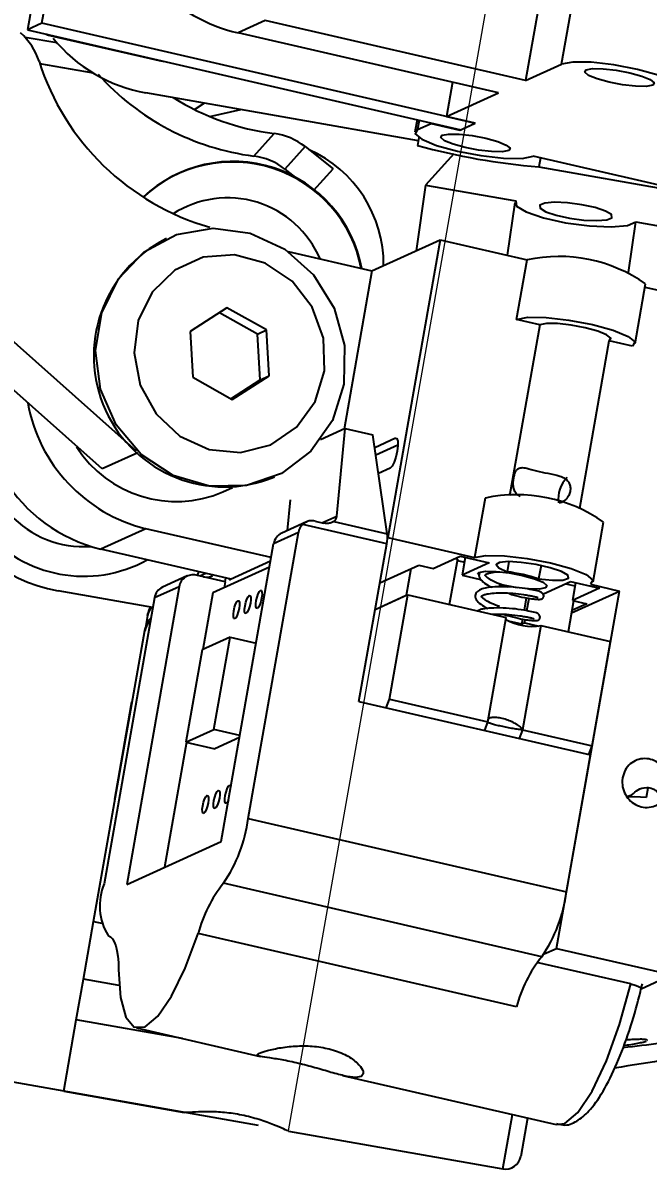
# Model space of a CAD drawing. Header units: millimetres. Extents: x -294 to 2792, y 5 to 1659.
# Drawn here: x 2294.26 to 2314.59, y 717.74 to 754.97 of the extents above; entities that cross this region are included whole.
import ezdxf

# ---------------------------------------------------------------- set-up
doc = ezdxf.new("R2010")
doc.units = ezdxf.units.MM
doc.layers.get('0').update_dxf_attribs({"lineweight": 18})
doc.styles.get("Standard").update_dxf_attribs({"font": 'txt.shx'})
doc.dimstyles.new('ISO-25', dxfattribs={"dimtxt": 2.5, "dimasz": 2.5, "dimexe": 1.25, "dimexo": 0.625, "dimtad": 1, "dimtxsty": 'Standard', "dimcen": 2.5, "dimdle": 5, "dimadec": 0, "dimazin": 0, "dimtfac": 1, "dimtmove": 0, "dimatfit": 3, "dimfxl": 1, "dimarcsym": 0})

# ---------------------------------------------------------------- blocks, each defined once
blk = doc.blocks.new('*X11')
for points in [[(2253.221, 1111.43), (2254.388, 1111.224), (2254.422, 1114.829)], [(2188.224, 742.813), (2189.391, 742.607), (2188.19, 739.208)]]:
    blk.add_hatch(color=0).paths.add_polyline_path(points, flags=0)
at = {"color": 0, "lineweight": -2}
for p, q in [((2368.147, 1094.776), (2253.437, 1115.003)), ((2253.804, 1111.327), (2221.935, 930.584)), ((2188.807, 742.71), (2220.677, 923.453)), ((2301.915, 719.156), (2187.205, 739.382))]:
    blk.add_line(p, q, dxfattribs=at)
at = {"color": 0, "insert": (2221.306, 927.019), "char_height": 3.5, "width": 23.5, "attachment_point": 5}
blk.add_mtext('381,42', dxfattribs=at)

msp = doc.modelspace()

# ---------------------------------------------------------------- linework, layer by layer
at = {"color": 1}
msp.add_line((2302.9, 718.98), (2362.099, 1054.718), dxfattribs=at)
at = {"color": 7, "linetype": 'Continuous', "lineweight": 25}
for p, q in [((2312.308, 762.769), (2310.603, 753.097)), ((2294.67, 756.211), (2294.411, 754.743)), ((2294.879, 754.956), (2295.085, 756.121)), ((2311.774, 753.628), (2312.115, 755.562)), ((2302.135, 755.046), (2301.257, 754.648)), ((2310.603, 753.097), (2302.135, 755.046)), ((2294.879, 754.956), (2294.411, 754.743)), ((2294.411, 754.743), (2308.5, 751.5)), ((2308.969, 751.712), (2294.879, 754.956)), ((2295.013, 754.605), (2294.978, 754.589)), ((2295.06, 754.594), (2295.04, 754.585)), ((2295.04, 754.585), (2298.784, 753.723)), ((2309.725, 752.699), (2301.257, 754.648)), ((2295.365, 754.326), (2294.333, 754.496)), ((2297.949, 741.059), (2283.868, 753.584)), ((2296.556, 753.333), (2294.812, 753.64)), ((2298.782, 753.737), (2298.784, 753.723)), ((2298.784, 753.723), (2298.804, 753.732)), ((2298.817, 753.705), (2298.851, 753.721)), ((2310.603, 753.097), (2311.774, 753.628)), ((2296.833, 740.48), (2282.697, 753.053)), ((2308.224, 753.044), (2308.028, 751.929)), ((2307.121, 751.135), (2298.258, 752.698)), ((2299.842, 752.154), (2300.149, 752.364)), ((2308.028, 751.929), (2309.725, 752.699)), ((2307.076, 751.828), (2307.003, 751.418)), ((2307.145, 751.812), (2307.091, 751.504)), ((2307.091, 751.504), (2307.53, 751.703)), ((2307.53, 751.703), (2307.534, 751.722)), ((2307.53, 751.703), (2308.471, 751.487)), ((2308.028, 751.929), (2308.969, 751.712)), ((2308.471, 751.487), (2308.969, 751.712)), ((2308.5, 751.5), (2308.969, 751.712)), ((2301.767, 750.644), (2302.427, 751.376)), ((2307.095, 750.987), (2307.14, 751.242)), ((2308.471, 751.487), (2308.474, 751.506)), ((2303.433, 750.953), (2302.774, 750.222)), ((2303.433, 750.953), (2304.348, 750.233)), ((2308.267, 750.711), (2307.353, 749.697)), ((2315.559, 749.555), (2310.855, 750.638)), ((2311.086, 750.585), (2311.034, 750.293)), ((2302.774, 750.222), (2303.181, 749.902)), ((2303.72, 749.536), (2304.348, 750.233)), ((2311.034, 750.293), (2315.958, 749.424)), ((2307.353, 749.697), (2307.043, 747.565)), ((2307.353, 749.697), (2310.282, 749.186)), ((2310.255, 749.133), (2310.006, 747.421)), ((2313.949, 746.865), (2314.187, 748.505)), ((2314.187, 748.505), (2319.068, 747.653)), ((2298.933, 747.964), (2298.904, 747.951)), ((2305.606, 746.913), (2307.83, 747.922)), ((2307.83, 747.922), (2306.125, 738.25)), ((2307.83, 747.922), (2310.653, 747.272)), ((2302.889, 747.539), (2305.606, 746.913)), ((2310.312, 745.338), (2310.653, 747.272)), ((2305.606, 746.913), (2304.7, 741.774)), ((2314.163, 744.557), (2314.504, 746.492)), ((2314.486, 746.39), (2319.121, 745.323)), ((2300.895, 745.714), (2299.697, 744.946)), ((2302.179, 744.995), (2300.895, 745.714)), ((2301.886, 744.862), (2300.648, 745.556)), ((2311.065, 745.165), (2310.312, 745.338)), ((2299.697, 744.946), (2299.783, 743.458)), ((2301.886, 744.862), (2302.179, 744.995)), ((2302.265, 743.507), (2302.179, 744.995)), ((2311.065, 745.165), (2310.084, 739.605)), ((2301.972, 743.374), (2301.886, 744.862)), ((2312.363, 739.203), (2313.323, 744.645)), ((2314.075, 744.471), (2313.323, 744.645)), ((2299.783, 743.458), (2301.067, 742.739)), ((2301.067, 742.739), (2302.265, 743.507)), ((2301.972, 743.374), (2302.265, 743.507)), ((2301.021, 742.764), (2301.972, 743.374)), ((2304.743, 741.794), (2303.939, 741.429)), ((2304.462, 738.952), (2304.743, 741.794)), ((2304.743, 741.794), (2305.636, 741.588)), ((2306.107, 738.372), (2305.636, 741.588)), ((2306.371, 741.476), (2305.697, 741.171)), ((2306.454, 741.256), (2305.733, 740.929)), ((2306.371, 741.476), (2306.42, 741.465)), ((2298.001, 741.009), (2296.833, 740.48)), ((2306.2, 740.509), (2305.82, 740.336)), ((2302.415, 740.21), (2302.444, 740.223)), ((2300.76, 739.734), (2301.073, 739.876)), ((2302.948, 739.473), (2302.85, 738.477)), ((2309.289, 739.535), (2308.947, 737.6)), ((2303.982, 738.734), (2304.462, 738.952)), ((2303.477, 738.762), (2302.676, 738.398)), ((2306.089, 738.05), (2303.356, 738.679)), ((2303.759, 738.786), (2304.037, 738.722)), ((2304.365, 738.773), (2306.107, 738.372)), ((2312.799, 736.82), (2313.14, 738.754)), ((2298.255, 738.541), (2296.792, 737.877)), ((2302.333, 737.602), (2298.255, 738.541)), ((2301.579, 729.13), (2303.217, 738.416)), ((2303.217, 738.416), (2302.412, 738.051)), ((2306.112, 738.244), (2306.125, 738.25)), ((2306.125, 738.25), (2308.947, 737.6)), ((2301.026, 736.902), (2296.792, 737.877)), ((2300.707, 728.379), (2302.412, 738.051)), ((2305.187, 732.93), (2306.089, 738.05)), ((2302.312, 737.486), (2301.008, 736.894)), ((2307.601, 737.25), (2308.479, 737.648)), ((2308.134, 736.077), (2308.396, 737.562)), ((2308.325, 737.578), (2308.396, 737.562)), ((2308.386, 737.504), (2308.615, 737.451)), ((2308.479, 737.648), (2309.42, 737.432)), ((2308.643, 737.61), (2308.542, 737.033)), ((2310.062, 737.472), (2310.004, 737.143)), ((2299.974, 737.145), (2299.931, 737.024)), ((2300.015, 737.005), (2300.205, 737.091)), ((2302.278, 737.29), (2300.437, 736.455)), ((2305.866, 736.782), (2307.135, 737.357)), ((2306.876, 737.24), (2306.722, 736.367)), ((2307.135, 737.357), (2307.601, 737.25)), ((2309.42, 737.432), (2308.542, 737.033)), ((2311.105, 737.343), (2311.028, 736.907)), ((2299.603, 737.005), (2298.798, 736.639)), ((2300.13, 736.979), (2299.895, 737.033)), ((2300.836, 736.816), (2300.13, 736.979)), ((2300.836, 736.816), (2300.801, 736.62)), ((2300.836, 736.816), (2300.863, 736.94)), ((2308.542, 737.033), (2309.142, 736.895)), ((2311.185, 736.425), (2312.063, 736.823)), ((2311.91, 736.753), (2312.21, 736.684)), ((2312.063, 736.823), (2313.004, 736.606)), ((2312.228, 736.785), (2312.126, 736.208)), ((2312.711, 736.734), (2313.652, 736.517)), ((2298.479, 735.98), (2295.406, 736.522)), ((2299.339, 736.657), (2297.634, 726.986)), ((2299.339, 736.657), (2298.534, 736.292)), ((2300.437, 736.455), (2300.113, 734.619)), ((2306.776, 736.389), (2305.712, 735.907)), ((2306.722, 736.367), (2305.712, 735.909)), ((2306.179, 733.004), (2306.776, 736.389)), ((2306.722, 736.367), (2306.725, 736.366)), ((2306.776, 736.389), (2309.975, 735.653)), ((2311.605, 724.911), (2313.652, 736.517)), ((2312.097, 735.812), (2313.652, 736.517)), ((2313.004, 736.606), (2312.126, 736.208)), ((2298.534, 736.292), (2296.897, 727.006)), ((2310.566, 735.89), (2310.637, 736.293)), ((2310.645, 735.877), (2310.716, 736.28)), ((2312.165, 736.199), (2311.987, 735.19)), ((2312.592, 736.101), (2312.109, 735.882)), ((2312.126, 736.208), (2312.592, 736.101)), ((2298.31, 735.718), (2298.242, 735.331)), ((2298.31, 735.718), (2298.328, 735.819)), ((2309.378, 732.268), (2309.975, 735.653)), ((2310.487, 735.44), (2310.516, 735.604)), ((2296.558, 725.781), (2298.224, 735.229)), ((2298.224, 735.229), (2298.242, 735.331)), ((2298.399, 735.523), (2298.368, 735.501)), ((2298.394, 735.496), (2298.368, 735.501)), ((2310.487, 735.44), (2310.053, 735.54)), ((2310.575, 735.48), (2310.487, 735.44)), ((2311.104, 735.393), (2310.507, 732.008)), ((2310.575, 735.48), (2310.594, 735.59)), ((2310.575, 735.48), (2311.03, 735.376)), ((2311.104, 735.393), (2313.362, 734.873)), ((2300.998, 735.021), (2300.091, 734.609)), ((2300.47, 732.023), (2300.998, 735.021)), ((2300.998, 735.021), (2301.843, 734.826)), ((2312.765, 731.488), (2313.362, 734.873)), ((2300.091, 734.609), (2299.562, 731.611)), ((2306.076, 732.726), (2306.179, 733.004)), ((2306.179, 733.004), (2309.378, 732.268)), ((2297.246, 729.751), (2297.784, 732.801)), ((2297.784, 732.801), (2297.804, 732.916)), ((2297.784, 732.801), (2297.795, 732.799)), ((2297.804, 732.916), (2297.816, 732.914)), ((2305.187, 732.93), (2312.714, 731.198)), ((2309.274, 731.99), (2309.378, 732.268)), ((2299.562, 731.611), (2300.47, 732.023)), ((2301.315, 731.828), (2300.47, 732.023)), ((2310.507, 732.008), (2310.399, 731.731)), ((2310.507, 732.008), (2312.765, 731.488)), ((2299.582, 731.607), (2298.865, 727.544)), ((2299.562, 731.611), (2300.503, 731.395)), ((2301.302, 731.757), (2300.503, 731.395)), ((2311.929, 726.748), (2312.714, 731.198)), ((2312.662, 731.21), (2312.765, 731.488)), ((2314.532, 729.817), (2314.586, 730.126)), ((2297.258, 729.749), (2297.246, 729.751)), ((2313.898, 729.846), (2314.061, 729.902)), ((2313.92, 729.807), (2314.061, 729.902)), ((2301.579, 729.13), (2311.929, 726.748)), ((2297.634, 726.986), (2300.707, 728.379)), ((2311.127, 724.64), (2300.777, 727.023)), ((2296.228, 723.911), (2296.558, 725.781)), ((2296.558, 725.781), (2296.825, 725.733)), ((2310.304, 723.007), (2299.955, 725.389)), ((2311.204, 724.729), (2311.605, 724.911)), ((2311.605, 724.911), (2315.369, 724.045)), ((2314.021, 723.755), (2310.974, 724.456)), ((2295.995, 722.591), (2296.228, 723.911)), ((2297.388, 723.707), (2296.228, 723.911)), ((2315.369, 724.045), (2314.36, 723.587)), ((2295.586, 720.267), (2295.995, 722.591)), ((2299.453, 721.981), (2295.995, 722.591)), ((2297.957, 722.325), (2301.979, 721.399)), ((2304.647, 720.785), (2311.599, 719.185)), ((2295.586, 720.267), (2299.508, 719.575)), ((2309.865, 717.749), (2310.176, 719.512)), ((2310.664, 719.4), (2310.445, 718.155)), ((2302.899, 718.977), (2309.865, 717.749))]:
    msp.add_line(p, q, dxfattribs=at)
for points in [[(2315.537, 752.762), (2315.618, 752.896), (2315.4, 753.076), (2314.916, 753.274), (2314.241, 753.46), (2313.476, 753.606), (2312.739, 753.689), (2312.141, 753.697), (2311.774, 753.628)], [(2313.319, 753.042), (2312.93, 753.149), (2312.652, 753.263), (2312.527, 753.366), (2312.573, 753.444), (2312.784, 753.483), (2313.128, 753.479), (2313.552, 753.431), (2313.992, 753.347), (2314.38, 753.24), (2314.658, 753.127), (2314.784, 753.023), (2314.737, 752.946), (2314.526, 752.906), (2314.182, 752.911), (2313.759, 752.958), (2313.319, 753.042)], [(2300.337, 751.93), (2301.345, 752.153), (2301.347, 752.153)], [(2307.091, 751.504), (2307.01, 751.369), (2307.228, 751.189), (2307.712, 750.991), (2308.388, 750.805), (2309.152, 750.66), (2309.89, 750.577), (2310.488, 750.569), (2310.855, 750.638)], [(2308.636, 750.918), (2308.248, 751.025), (2307.97, 751.139), (2307.845, 751.243), (2307.891, 751.32), (2308.102, 751.359), (2308.446, 751.355), (2308.87, 751.307), (2309.31, 751.224), (2309.698, 751.117), (2309.976, 751.003), (2310.101, 750.899), (2310.055, 750.822), (2309.844, 750.782), (2309.5, 750.787), (2309.076, 750.835), (2308.636, 750.918)], [(2310.282, 749.186), (2310.304, 749.021), (2310.621, 748.828), (2311.183, 748.638), (2311.905, 748.48), (2312.677, 748.377), (2313.382, 748.346), (2313.912, 748.391), (2314.187, 748.505)], [(2312.432, 749.065), (2311.969, 749.126), (2311.546, 749.145), (2311.228, 749.118), (2311.063, 749.05), (2311.076, 748.951), (2311.266, 748.835), (2311.603, 748.721), (2312.037, 748.626), (2312.5, 748.565), (2312.923, 748.546), (2313.241, 748.573), (2313.406, 748.641), (2313.392, 748.741), (2313.203, 748.856), (2312.865, 748.97), (2312.432, 749.065)], [(2304.324, 742.057), (2303.626, 741.061), (2302.668, 740.334), (2301.534, 739.941), (2300.325, 739.917), (2299.148, 740.264), (2298.108, 740.952), (2297.297, 741.918), (2296.788, 743.078), (2296.625, 744.328), (2296.823, 745.557), (2297.365, 746.657), (2298.202, 747.528), (2299.259, 748.094), (2300.444, 748.305), (2301.651, 748.142), (2302.772, 747.619), (2303.708, 746.782), (2304.375, 745.707), (2304.715, 744.489), (2304.698, 743.235), (2304.324, 742.057)], [(2303.761, 742.669), (2304.061, 743.669), (2304.028, 744.73), (2303.665, 745.735), (2303.01, 746.578), (2302.136, 747.165), (2301.137, 747.434), (2300.121, 747.356), (2299.198, 746.938), (2298.468, 746.226), (2298.01, 745.298), (2297.875, 744.254), (2298.076, 743.206), (2298.592, 742.269), (2299.367, 741.545), (2300.317, 741.11), (2301.338, 741.014), (2302.321, 741.266), (2303.159, 741.838), (2303.761, 742.669)], [(2310.312, 745.338), (2310.679, 745.406), (2311.277, 745.399), (2312.014, 745.316), (2312.779, 745.17), (2313.454, 744.984), (2313.938, 744.786), (2314.156, 744.606), (2314.075, 744.471)], [(2313.323, 744.645), (2313.371, 744.725), (2313.24, 744.833), (2312.95, 744.952), (2312.545, 745.064), (2312.086, 745.151), (2311.644, 745.201), (2311.285, 745.206), (2311.065, 745.165)], [(2306.371, 741.476), (2306.42, 741.465), (2306.449, 741.381), (2306.453, 741.239), (2306.432, 741.059), (2306.388, 740.869), (2306.328, 740.697), (2306.262, 740.571), (2306.2, 740.509)], [(2308.947, 737.6), (2309.315, 737.669), (2309.913, 737.661), (2310.65, 737.578), (2311.415, 737.433), (2312.09, 737.247), (2312.574, 737.048), (2312.792, 736.868), (2312.711, 736.734)], [(2311.028, 736.907), (2311.477, 736.865), (2311.818, 736.873), (2311.995, 736.931), (2311.977, 737.027), (2311.768, 737.147), (2311.403, 737.27), (2310.943, 737.376), (2310.463, 737.447), (2310.045, 737.472), (2309.757, 737.446), (2309.647, 737.373), (2309.735, 737.266), (2310.004, 737.143)], [(2309.038, 737.068), (2309.089, 737.117), (2309.3, 737.157), (2309.644, 737.152), (2310.068, 737.105), (2310.507, 737.021), (2310.896, 736.914), (2311.174, 736.8), (2311.299, 736.697), (2311.253, 736.619), (2311.042, 736.58), (2310.698, 736.584), (2310.588, 736.593)], [(2300.949, 736.92), (2300.954, 736.911), (2300.978, 736.891), (2301.008, 736.894)], [(2310.354, 736.62), (2310.274, 736.632), (2309.834, 736.716)], [(2301.517, 735.788), (2301.487, 735.795), (2301.47, 735.845), (2301.468, 735.931), (2301.481, 736.039), (2301.507, 736.153), (2301.542, 736.255), (2301.582, 736.331), (2301.62, 736.369), (2301.649, 736.362), (2301.667, 736.312), (2301.669, 736.226), (2301.656, 736.118), (2301.63, 736.004), (2301.594, 735.901), (2301.555, 735.826), (2301.517, 735.788)], [(2301.883, 735.954), (2301.853, 735.961), (2301.836, 736.011), (2301.833, 736.096), (2301.846, 736.204), (2301.873, 736.319), (2301.908, 736.421), (2301.948, 736.497), (2301.985, 736.534), (2302.015, 736.528), (2302.032, 736.478), (2302.035, 736.392), (2302.022, 736.284), (2301.996, 736.17), (2301.96, 736.067), (2301.92, 735.991), (2301.883, 735.954)], [(2301.151, 735.622), (2301.122, 735.629), (2301.104, 735.679), (2301.102, 735.765), (2301.115, 735.873), (2301.141, 735.987), (2301.177, 736.089), (2301.216, 736.165), (2301.254, 736.203), (2301.283, 736.196), (2301.301, 736.146), (2301.303, 736.06), (2301.29, 735.952), (2301.264, 735.838), (2301.228, 735.735), (2301.189, 735.66), (2301.151, 735.622)], [(2300.509, 729.458), (2300.479, 729.465), (2300.462, 729.515), (2300.459, 729.6), (2300.472, 729.708), (2300.498, 729.822), (2300.534, 729.925), (2300.574, 730.001), (2300.611, 730.038), (2300.641, 730.031), (2300.658, 729.981), (2300.661, 729.896), (2300.648, 729.788), (2300.621, 729.674), (2300.586, 729.571), (2300.546, 729.495), (2300.509, 729.458)], [(2300.874, 729.624), (2300.845, 729.631), (2300.827, 729.681), (2300.825, 729.766), (2300.838, 729.874), (2300.864, 729.988), (2300.9, 730.091), (2300.939, 730.167), (2300.977, 730.204), (2301.007, 730.197), (2301.021, 730.163)], [(2300.143, 729.292), (2300.113, 729.299), (2300.096, 729.349), (2300.093, 729.434), (2300.106, 729.542), (2300.132, 729.656), (2300.168, 729.759), (2300.208, 729.835), (2300.245, 729.872), (2300.275, 729.865), (2300.292, 729.815), (2300.295, 729.73), (2300.282, 729.622), (2300.256, 729.508), (2300.22, 729.405), (2300.18, 729.329), (2300.143, 729.292)], [(2300.942, 729.716), (2300.912, 729.661), (2300.874, 729.624)], [(2313.924, 729.83), (2314.141, 729.847), (2314.532, 729.817)], [(2297.031, 725.323), (2297.107, 725.288), (2297.174, 725.22), (2297.232, 725.122), (2297.281, 724.994), (2297.319, 724.838), (2297.347, 724.655), (2297.364, 724.447), (2297.37, 724.217)], [(2297.37, 724.217), (2297.431, 723.314), (2297.603, 722.678), (2297.877, 722.354), (2298.232, 722.363), (2298.647, 722.703), (2299.092, 723.353), (2299.538, 724.269), (2299.955, 725.389)], [(2311.599, 719.185), (2311.875, 719.222), (2312.307, 719.583), (2312.77, 720.277), (2313.232, 721.253), (2313.659, 722.441), (2314.021, 723.755)]]:
    msp.add_lwpolyline(points, dxfattribs=at)
for centre, radius, start, end in [((2302.343, 759.561), 5.032, 117.1785, 257.5395), ((2313.149, 750.772), 4.901, 54.9077, 102.1804), ((2292.788, 753.075), 2.099, 18.0452, 48.2564), ((2299.126, 757.624), 5.002, 219.0866, 260.0033), ((2302.595, 756.212), 8.198, 197.6587, 254.0133), ((2302.807, 758.769), 8.191, 221.829, 262.7085), ((2303.451, 759.454), 8.143, 238.1008, 262.7735), ((2302.169, 749.352), 2.04, 51.7174, 82.7587), ((2312.788, 771.759), 21.538, 254.6718, 265.3282), ((2301.51, 748.621), 2.04, 51.7174, 82.7587), ((2301.913, 747.121), 4.076, 359.5295, 66.0179), ((2301.094, 746.209), 4.26, 10.5353, 133.3561), ((2301.077, 746.19), 4.261, 10.8552, 133.0124), ((2300.914, 746.016), 3.27, 23.1407, 122.7017), ((2300.816, 744.151), 4.253, 116.7146, 292.0813), ((2311.687, 742.482), 4.901, 54.9077, 102.1804), ((2296.238, 741.244), 4.249, 140.7212, 299.0433), ((2298.027, 742.893), 5.166, 168.0539, 256.1714), ((2299.491, 743.549), 5.158, 190.2591, 256.1411), ((2296.231, 741.208), 3.249, 171.2917, 273.9993), ((2299.246, 743.278), 3.854, 212.6995, 293.1384), ((2312.638, 739.509), 0.973, 134.6816, 187.2541), ((2296.273, 741.447), 5, 197.0725, 260.009), ((2310.323, 734.744), 4.901, 54.9077, 102.1804), ((2303.686, 738.336), 0.476, 133.9048, 170.2977), ((2302.871, 737.976), 0.466, 114.8281, 170.6708), ((2305.015, 738.27), 1.097, 348.4377, 5.3724), ((2309.203, 731.32), 5.878, 71.9064, 82.1657), ((2299.792, 736.586), 0.458, 77.0164, 171.0493), ((2298.994, 736.217), 0.466, 114.8278, 170.6711), ((2311.244, 743.011), 6.481, 256.4933, 258.9838), ((2298.802, 735.631), 0.499, 134.792, 169.9976), ((2298.82, 735.733), 0.499, 148.2699, 169.9996), ((2298.734, 735.244), 0.499, 129.2246, 169.997), ((2298.716, 735.142), 0.499, 134.1197, 169.9982), ((2310.817, 737.099), 1.73, 240.459, 279.541), ((2296.928, 729.695), 4.686, 325.2327, 353.082), ((2298.642, 726.299), 1.883, 157.9212, 211.1868), ((2304.348, 724.201), 4.551, 141.6861, 164.8645), ((2307.278, 727.312), 4.686, 325.2327, 353.082), ((2314.698, 721.818), 4.551, 141.6861, 164.8645), ((2309.952, 718.241), 0.5, 260, 350)]:
    msp.add_arc(centre, radius, start, end, dxfattribs=at)
for centre, major_axis, ratio, start_param, end_param in [((2303.989, 739.145), (-0.421, 0.327), 0.667087, 2.962774, 3.538733), ((2300.239, 737.473), (0.064, 0.502), 0.952713, 3.046475, 3.672476)]:
    msp.add_ellipse(centre, major_axis=major_axis, ratio=ratio, start_param=start_param, end_param=end_param, dxfattribs=at)
for points, knots in [([(2310.433, 739.578), (2310.405, 739.595), (2310.332, 739.639), (2310.252, 739.734), (2310.206, 739.875), (2310.198, 740.029), (2310.215, 740.182), (2310.246, 740.313), (2310.29, 740.417), (2310.356, 740.495), (2310.465, 740.534), (2310.658, 740.505), (2310.951, 740.418), (2311.33, 740.337), (2311.662, 740.277), (2311.884, 740.181), (2311.973, 740.101), (2312.005, 740.05), (2312.01, 740.042)], [0, 0, 0, 0, 0.111655, 0.288197, 0.429948, 0.572489, 0.697066, 0.814397, 0.931347, 1.052929, 1.217465, 1.448812, 1.773712, 2.103861, 2.448296, 2.621632, 2.769541, 2.798289, 2.798289, 2.798289, 2.798289]), ([(2312.01, 740.042), (2312.027, 740.004), (2312.062, 739.926), (2312.062, 739.786), (2312.027, 739.648), (2311.968, 739.551), (2311.926, 739.507), (2311.913, 739.494)], [0, 0, 0, 0, 0.137774, 0.2759614, 0.4135906, 0.5438206, 0.5953848, 0.5953848, 0.5953848, 0.5953848]), ([(2311.913, 739.494), (2311.869, 739.455), (2311.803, 739.398), (2311.72, 739.383), (2311.694, 739.378)], [0, 0, 0, 0, 0.1731683, 0.2527814, 0.2527814, 0.2527814, 0.2527814]), ([(2303.759, 738.786), (2303.708, 738.793), (2303.606, 738.806), (2303.468, 738.768), (2303.392, 738.708), (2303.356, 738.679)], [0, 0, 0, 0, 0.1496713, 0.2989389, 0.4349811, 0.4349811, 0.4349811, 0.4349811]), ([(2304.365, 738.773), (2304.339, 738.757), (2304.287, 738.726), (2304.167, 738.702), (2304.081, 738.715), (2304.037, 738.722)], [0, 0, 0, 0, 0.1133203, 0.2263428, 0.3414542, 0.3414542, 0.3414542, 0.3414542]), ([(2309.12, 737.125), (2309.103, 737.09), (2309.073, 737.026), (2309.117, 736.916), (2309.221, 736.802), (2309.367, 736.703), (2309.487, 736.648), (2309.505, 736.639)], [0, 0, 0, 0, 0.1390392, 0.2539285, 0.4248084, 0.6557468, 0.698194, 0.698194, 0.698194, 0.698194]), ([(2309.291, 737.039), (2309.292, 737.041), (2309.294, 737.047), (2309.359, 737.084), (2309.484, 737.116), (2309.627, 737.137), (2309.743, 737.14), (2309.762, 737.14)], [0, 0, 0, 0, 0.0968049, 0.1973157, 0.3043922, 0.4591416, 0.489912, 0.489912, 0.489912, 0.489912]), ([(2309.877, 736.7), (2309.787, 736.734), (2309.619, 736.797), (2309.444, 736.892), (2309.344, 736.963), (2309.29, 737.02), (2309.288, 737.028), (2309.287, 737.033)], [0, 0, 0, 0, 0.175353, 0.3282529, 0.4522196, 0.5477925, 0.687415, 0.687415, 0.687415, 0.687415]), ([(2310.058, 736.434), (2310.116, 736.417), (2310.289, 736.366), (2310.55, 736.305), (2310.783, 736.266), (2310.962, 736.248), (2311.065, 736.241), (2311.161, 736.266), (2311.197, 736.334), (2311.196, 736.39), (2311.128, 736.49), (2311.007, 736.512), (2310.751, 736.574), (2310.4, 736.625), (2309.99, 736.66), (2309.617, 736.655), (2309.337, 736.627), (2309.135, 736.572), (2308.995, 736.482), (2308.952, 736.346), (2308.994, 736.227), (2309.1, 736.113), (2309.247, 736.012), (2309.37, 735.956), (2309.392, 735.946)], [0, 0, 0, 0, 0.127246, 0.385745, 0.591522, 0.752724, 0.982004, 1.146091, 1.202337, 1.270157, 1.338878, 1.623375, 1.880323, 2.163735, 2.452791, 2.742108, 2.974435, 3.180714, 3.405762, 3.616382, 3.750116, 3.949025, 4.217844, 4.274255, 4.274255, 4.274255, 4.274255]), ([(2309.755, 736.011), (2309.666, 736.045), (2309.497, 736.108), (2309.322, 736.203), (2309.223, 736.274), (2309.168, 736.33), (2309.166, 736.339), (2309.165, 736.344)], [0, 0, 0, 0, 0.175353, 0.3282529, 0.4522196, 0.5477925, 0.687415, 0.687415, 0.687415, 0.687415]), ([(2309.169, 736.35), (2309.17, 736.352), (2309.172, 736.358), (2309.237, 736.394), (2309.361, 736.427), (2309.565, 736.452), (2309.861, 736.461), (2310.199, 736.447), (2310.496, 736.41), (2310.707, 736.376), (2310.845, 736.349), (2310.946, 736.325), (2311.002, 736.305), (2311.007, 736.305), (2311.01, 736.305)], [0, 0, 0, 0, 0.130355, 0.265701, 0.409888, 0.61827, 0.804494, 1.039202, 1.285343, 1.415939, 1.549814, 1.680814, 1.794247, 1.871923, 1.871923, 1.871923, 1.871923]), ([(2309.881, 735.762), (2309.891, 735.758), (2309.966, 735.734), (2310.16, 735.68), (2310.428, 735.616), (2310.661, 735.577), (2310.841, 735.559), (2310.943, 735.552), (2311.039, 735.576), (2311.076, 735.645), (2311.074, 735.701), (2311.007, 735.801), (2310.885, 735.823), (2310.63, 735.884), (2310.279, 735.936), (2309.868, 735.971), (2309.497, 735.965), (2309.223, 735.942), (2309.104, 735.903), (2309.052, 735.886)], [0, 0, 0, 0, 0.025171, 0.179735, 0.454036, 0.672392, 0.843449, 1.086744, 1.260861, 1.320546, 1.392512, 1.465433, 1.767322, 2.039976, 2.340712, 2.647438, 2.954441, 3.200969, 3.390945, 3.390945, 3.390945, 3.390945]), ([(2309.503, 735.761), (2309.574, 735.765), (2309.751, 735.773), (2310.078, 735.758), (2310.374, 735.72), (2310.585, 735.687), (2310.723, 735.66), (2310.825, 735.636), (2310.881, 735.616), (2310.886, 735.616), (2310.888, 735.616)], [0, 0, 0, 0, 0.179144, 0.447295, 0.728509, 0.877714, 1.030665, 1.180331, 1.309928, 1.398671, 1.398671, 1.398671, 1.398671]), ([(2310.507, 732.008), (2310.506, 732.008), (2310.484, 732.008), (2310.415, 732.013), (2310.257, 732.036), (2310.063, 732.07), (2309.86, 732.111), (2309.673, 732.154), (2309.516, 732.195), (2309.401, 732.23), (2309.371, 732.245), (2309.356, 732.253)], [0, 0, 0, 0, 0.006897, 0.170557, 0.335513, 0.491909, 0.627195, 0.759424, 0.893035, 1.031907, 1.180458, 1.180458, 1.180458, 1.180458]), ([(2309.396, 732.371), (2309.415, 732.384), (2309.454, 732.412), (2309.579, 732.425), (2309.742, 732.411), (2309.869, 732.38), (2309.992, 732.343), (2310.125, 732.293), (2310.302, 732.202), (2310.439, 732.102), (2310.492, 732.038), (2310.506, 732.009), (2310.507, 732.008)], [0, 0, 0, 0, 0.137229, 0.285413, 0.428332, 0.569953, 0.575813, 0.714713, 0.881547, 1.057491, 1.232478, 1.239865, 1.239865, 1.239865, 1.239865]), ([(2313.758, 730.454), (2313.781, 730.539), (2313.829, 730.709), (2313.999, 730.911), (2314.221, 731.043), (2314.478, 731.089), (2314.737, 731.044), (2314.971, 730.912), (2315.154, 730.71), (2315.263, 730.459), (2315.288, 730.188), (2315.225, 729.928), (2315.082, 729.707), (2314.874, 729.551), (2314.625, 729.477), (2314.363, 729.494), (2314.118, 729.6), (2313.917, 729.782), (2313.784, 730.021), (2313.735, 730.256), (2313.751, 730.399), (2313.758, 730.454)], [0, 0, 0, 0, 0.262428, 0.524855, 0.787283, 1.04971, 1.312138, 1.574565, 1.836993, 2.09942, 2.361848, 2.624275, 2.886703, 3.14913, 3.411558, 3.673986, 3.936413, 4.198841, 4.461268, 4.723696, 4.887945, 4.887945, 4.887945, 4.887945]), ([(2314.061, 729.902), (2314.185, 730.018), (2314.34, 730.163), (2314.699, 730.124), (2314.842, 730.04), (2314.94, 729.942), (2314.987, 729.849), (2315.009, 729.805)], [0, 0, 0, 0, 0.738718, 0.924269, 1.0029, 1.082232, 1.153627, 1.153627, 1.153627, 1.153627]), ([(2311.614, 719.218), (2311.705, 719.194), (2311.959, 719.127), (2312.352, 719.33), (2312.755, 719.695), (2313.185, 720.333), (2313.631, 721.26), (2314.026, 722.347), (2314.271, 723.208), (2314.381, 723.673), (2314.401, 723.756)], [0, 0, 0, 0, 0.366004, 1.016781, 1.741956, 2.709397, 3.690435, 4.637795, 5.52164, 5.713474, 5.713474, 5.713474, 5.713474]), ([(2314.021, 723.755), (2314.071, 723.742), (2314.172, 723.717), (2314.284, 723.674), (2314.357, 723.632), (2314.361, 723.61), (2314.363, 723.6)], [0, 0, 0, 0, 0.0969096, 0.1937853, 0.2916385, 0.3877981, 0.3877981, 0.3877981, 0.3877981]), ([(2320.416, 723.071), (2320.419, 723.059), (2320.424, 723.039), (2320.424, 723.001), (2320.417, 722.964), (2320.4, 722.918), (2320.347, 722.832), (2320.098, 722.609), (2319.13, 722.174), (2316.994, 721.563), (2314.66, 721.203), (2313.494, 721.023)], [0, 0, 0, 0, 0.038217, 0.066598, 0.095109, 0.129369, 0.189011, 0.388877, 1.344591, 4.372351, 7.395867, 7.395867, 7.395867, 7.395867]), ([(2313.77, 721.69), (2314.589, 721.784), (2316.681, 722.025), (2319.039, 722.566), (2320.324, 723.123), (2320.625, 723.253)], [0, 0, 0, 0, 2.332345, 5.952598, 7.061483, 7.061483, 7.061483, 7.061483]), ([(2313.797, 721.763), (2313.812, 721.764), (2313.91, 721.773), (2314.092, 721.799), (2314.308, 721.838), (2314.452, 721.873), (2314.501, 721.892), (2314.519, 721.899)], [0, 0, 0, 0, 0.0349017, 0.2283951, 0.4219921, 0.6154033, 0.7369992, 0.7369992, 0.7369992, 0.7369992]), ([(2314.549, 721.926), (2314.55, 721.927), (2314.563, 721.938), (2314.508, 721.949), (2314.383, 721.958), (2314.184, 721.953), (2313.998, 721.943), (2313.886, 721.934), (2313.858, 721.931)], [0, 0, 0, 0, 0.0148967, 0.1738069, 0.3328872, 0.4922312, 0.6516546, 0.7048775, 0.7048775, 0.7048775, 0.7048775]), ([(2301.949, 721.507), (2301.911, 721.484), (2301.836, 721.438), (2301.968, 721.396), (2302.268, 721.354), (2302.726, 721.284), (2303.272, 721.167), (2303.83, 721.014), (2304.359, 720.857), (2304.822, 720.737), (2305.163, 720.705), (2305.334, 720.784), (2305.329, 720.957), (2305.152, 721.191), (2304.804, 721.441), (2304.311, 721.639), (2303.745, 721.74), (2303.171, 721.749), (2302.635, 721.689), (2302.182, 721.593), (2302.026, 721.536), (2301.949, 721.507)], [0, 0, 0, 0, 0.383177, 0.765877, 1.161119, 1.568175, 1.960765, 2.334558, 2.714761, 3.11582, 3.521005, 3.90781, 4.282899, 4.668251, 5.071951, 5.474946, 5.856248, 6.229776, 6.620346, 7.027019, 7.421981, 7.421981, 7.421981, 7.421981]), ([(2302.899, 718.982), (2302.9, 718.98), (2302.902, 718.97), (2302.742, 719.042), (2302.426, 719.177), (2301.953, 719.353), (2301.391, 719.502), (2300.815, 719.587), (2300.284, 719.609), (2299.847, 719.595), (2299.56, 719.574), (2299.523, 719.58), (2299.509, 719.582)], [0, 0, 0, 0, 0.068315, 0.447617, 0.837296, 1.24553, 1.653051, 2.038635, 2.416357, 2.811314, 3.222554, 3.489446, 3.489446, 3.489446, 3.489446])]:
    msp.add_open_spline(points, degree=3, knots=knots, dxfattribs=at)

# ---------------------------------------------------------------- dimensions: what is measured, and where the dimension line sits
at = {"color": 1}
dim = msp.add_linear_dim(base=(2254.422, 1114.829), p1=(2302.899, 718.982), p2=(2369.131, 1094.603), angle=80, dimstyle='ISO-25', override={"dimtxt": 3.5, "dimasz": 3.556, "dimexe": 1, "dimexo": 1, "dimgap": 1.524, "dimtih": 1, "dimtoh": 1, "dimzin": 0, "dimsah": 1, "dimdle": 7.112, "dimadec": 2, "dimtolj": 1, "dimtzin": 0}, dxfattribs=at)
dim.commit()
dim.dimension.update_dxf_attribs({"geometry": '*X11', "text_midpoint": (2221.306, 927.019)})

doc.saveas('drawing.dxf')
